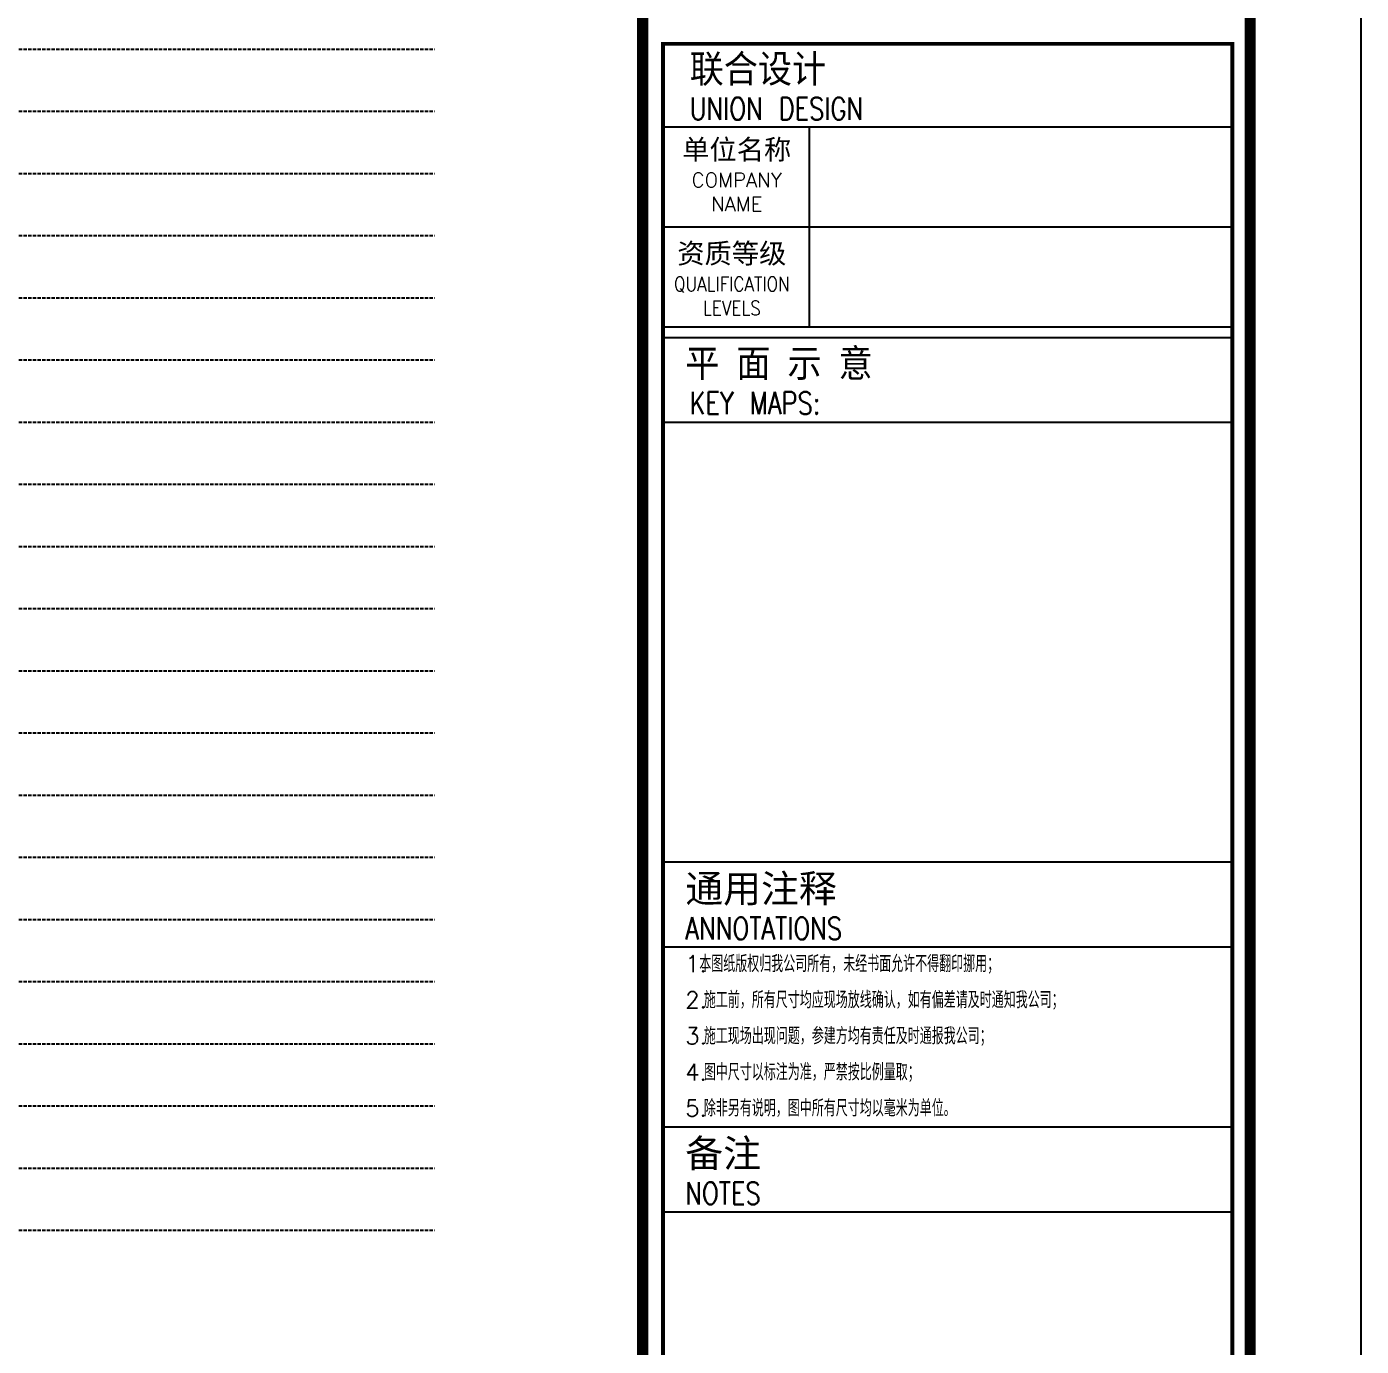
# Model space of a CAD drawing. Extents: x 815029915 to 815825525, y 579155098 to 579748855.
# Drawn here: x 815535760 to 815547777, y 579431296 to 579443183 of the extents above; entities that cross this region are included whole.
import ezdxf

# ---------------------------------------------------------------- set-up
doc = ezdxf.new("R2010")
doc.units = 0
doc.header["$LTSCALE"] = 100
doc.header["$MEASUREMENT"] = 0
doc.linetypes.add('DASH', pattern=[0.35, 0.25, -0.1])
for name, color, linetype in [('PUB_TEXT', 7, 'Continuous'), ('TK', 7, 'Continuous'), ('zm', 1, 'Continuous')]:
    doc.layers.add(name, color=color, linetype=linetype)
doc.styles.add('CCIAD-图框(标题项)', font='')
doc.styles.add('CCIAD-图框(版权说明)', font='txt.shx', dxfattribs={"width": 0.7, "bigfont": 'gbcbig.shx'})
doc.styles.add('基本字体', font='simplex.shx', dxfattribs={"height": 180, "bigfont": 'hztxt.shx'})
doc.styles.get('CCIAD-图框(标题项)').set_extended_font_data('SimHei')

# ---------------------------------------------------------------- blocks, each defined once
blk = doc.blocks.new('CCIAD-TK-A2-图签')
at = {"layer": 'TK'}
for p, q in [((582.39, 328.33), (531.12, 328.33)), ((544.29, 328.33), (544.29, 310.33)), ((582.39, 319.33), (531.12, 319.33)), ((582.39, 310.33), (531.12, 310.33)), ((582.39, 262.13), (531.12, 262.13))]:
    blk.add_line(p, q, dxfattribs=at)
at = {"layer": 'TK', "const_width": 1}
blk.add_lwpolyline([(529.29, 10.46), (529.29, 410)], dxfattribs=at)
at = {"layer": 'TK'}
for points in [[(529.29, 10.46), (584, 10.46), (584, 410)], [(531.12, 335.84), (582.39, 335.84)], [(531.12, 309.4), (582.39, 309.4)], [(531.12, 301.76), (582.39, 301.76)], [(531.12, 254.49), (582.39, 254.49)], [(531.12, 238.28), (582.39, 238.28)], [(531.12, 230.63), (582.39, 230.63)]]:
    blk.add_lwpolyline(points, dxfattribs=at)
at = {"layer": 'TK', "const_width": 0.347}
blk.add_lwpolyline([(531.12, 335.84), (582.39, 335.84), (582.39, 189.94), (531.12, 189.94)], close=True, dxfattribs=at)
at = {"layer": 'TK'}
for s, height, style, width, p in [('联合设计', 2.5, 'CCIAD-图框(标题项)', 0.9, (533.53, 332.35)), ('UNION DESIGN', 2, 'CCIAD-图框(版权说明)', 0.8, (533.53, 329)), ('平 面 示 意', 2.5, 'CCIAD-图框(标题项)', 0.9, (533.13, 305.83)), ('KEY MAPS:', 2, 'CCIAD-图框(版权说明)', 0.8, (533.52, 302.48)), ('ANNOTATIONS', 2, 'CCIAD-图框(版权说明)', 0.8, (533.13, 255.16)), ('NOTES', 2, 'CCIAD-图框(版权说明)', 0.8, (533.13, 231.3))]:
    blk.add_text(s, height=height, dxfattribs=dict(at, style=style, width=width)).set_placement(p)
for s, height, style, p in [('通用注释', 2.5, 'CCIAD-图框(标题项)', (533.13, 258.5)), ('1.', 1.5, 'CCIAD-图框(版权说明)', (533.13, 252.22)), ('本图纸版权归我公司所有，未经书面允许不得翻印挪用；', 1.5, 'CCIAD-图框(版权说明)', (534.39, 252.22)), ('2.', 1.5, 'CCIAD-图框(版权说明)', (533.13, 248.97)), ('施工前，所有尺寸均应现场放线确认，如有偏差请及时通知我公司；', 1.5, 'CCIAD-图框(版权说明)', (534.8, 248.97)), ('3.', 1.5, 'CCIAD-图框(版权说明)', (533.13, 245.72)), ('施工现场出现问题，参建方均有责任及时通报我公司；', 1.5, 'CCIAD-图框(版权说明)', (534.8, 245.72)), ('4.', 1.5, 'CCIAD-图框(版权说明)', (533.13, 242.47)), ('图中尺寸以标注为准，严禁按比例量取；', 1.5, 'CCIAD-图框(版权说明)', (534.8, 242.47)), ('5.', 1.5, 'CCIAD-图框(版权说明)', (533.13, 239.22)), ('除非另有说明，图中所有尺寸均以毫米为单位。', 1.5, 'CCIAD-图框(版权说明)', (534.8, 239.22)), ('备注', 2.5, 'CCIAD-图框(标题项)', (533.13, 234.65))]:
    blk.add_text(s, height=height, dxfattribs=dict(at, style=style)).set_placement(p)
at = {"layer": 'TK', "char_height": 1.8, "width": 11.6, "attachment_point": 5, "style": '基本字体'}
for s, insert in [('{\\fSimHei|b0|i0|c134|p2;单位名称\\Fsimplex,hztxt|c134;\\H0.72222x;COMPANY NAME}', (537.76, 323.99)), ('{\\fSimHei|b0|i0|c134|p49;资质等级\\P\\Fsimplex,hztxt|c134;\\H0.7222x;\\W0.85;QUALIFICATION \\PLEVELS}', (537.32, 314.63))]:
    blk.add_mtext(s, dxfattribs=dict(at, insert=insert))
blk = doc.blocks.new('l')
at = {"layer": 'TK'}
blk.add_lwpolyline([(815463677, 579451444), (815463677, 579409444), (815547777, 579409444), (815547777, 579451444)], close=True, dxfattribs=at)

msp = doc.modelspace()

# ---------------------------------------------------------------- linework, layer by layer
at = {"layer": 'PUB_TEXT', "color": 251, "linetype": 'DASH', "ltscale": 1.2}
for points in [[(815523089.9, 579442981.1), (815539431.9, 579442981.1)], [(815523089.9, 579442421.1), (815539431.9, 579442421.1)], [(815523089.9, 579441861.1), (815539431.9, 579441861.1)], [(815523089.9, 579441301.1), (815539431.9, 579441301.1)], [(815523089.9, 579440741.1), (815539431.9, 579440741.1)], [(815523089.9, 579440181.1), (815539431.9, 579440181.1)], [(815523089.9, 579439621.1), (815539431.9, 579439621.1)], [(815523089.9, 579439061.1), (815539431.9, 579439061.1)], [(815523089.9, 579438501.1), (815539431.9, 579438501.1)], [(815523089.9, 579437941.1), (815539431.9, 579437941.1)], [(815523089.9, 579437381.1), (815539431.9, 579437381.1)], [(815523089.9, 579436821.1), (815539431.9, 579436821.1)], [(815523089.9, 579436261.1), (815539431.9, 579436261.1)], [(815523089.9, 579435701.1), (815539431.9, 579435701.1)], [(815523089.9, 579435141.1), (815539431.9, 579435141.1)], [(815523089.9, 579434581.1), (815539431.9, 579434581.1)], [(815523089.9, 579434021.1), (815539431.9, 579434021.1)], [(815523089.9, 579433461.1), (815539431.9, 579433461.1)], [(815523089.9, 579433461.1), (815539431.9, 579433461.1)], [(815523089.9, 579433461.1), (815539431.9, 579433461.1)], [(815523089.9, 579432901.1), (815539431.9, 579432901.1)], [(815523089.9, 579432341.1), (815539431.9, 579432341.1)]]:
    msp.add_lwpolyline(points, dxfattribs=at)
at = {"layer": 'TK', "const_width": 100}
msp.add_lwpolyline([(815466177.3, 579410490.1), (815466177.3, 579450444.5), (815546777.3, 579450444.5), (815546777.3, 579410490.1)], close=True, dxfattribs=at)

# ---------------------------------------------------------------- block references
at = {"layer": 'TK', "xscale": 100, "yscale": 100, "zscale": 100}
msp.add_blockref('CCIAD-TK-A2-图签', (815488377.3, 579409444.5), dxfattribs=at)
at = {"layer": 'zm', "color": 1}
msp.add_blockref('l', (0, 0), dxfattribs=at)

doc.saveas('drawing.dxf')
